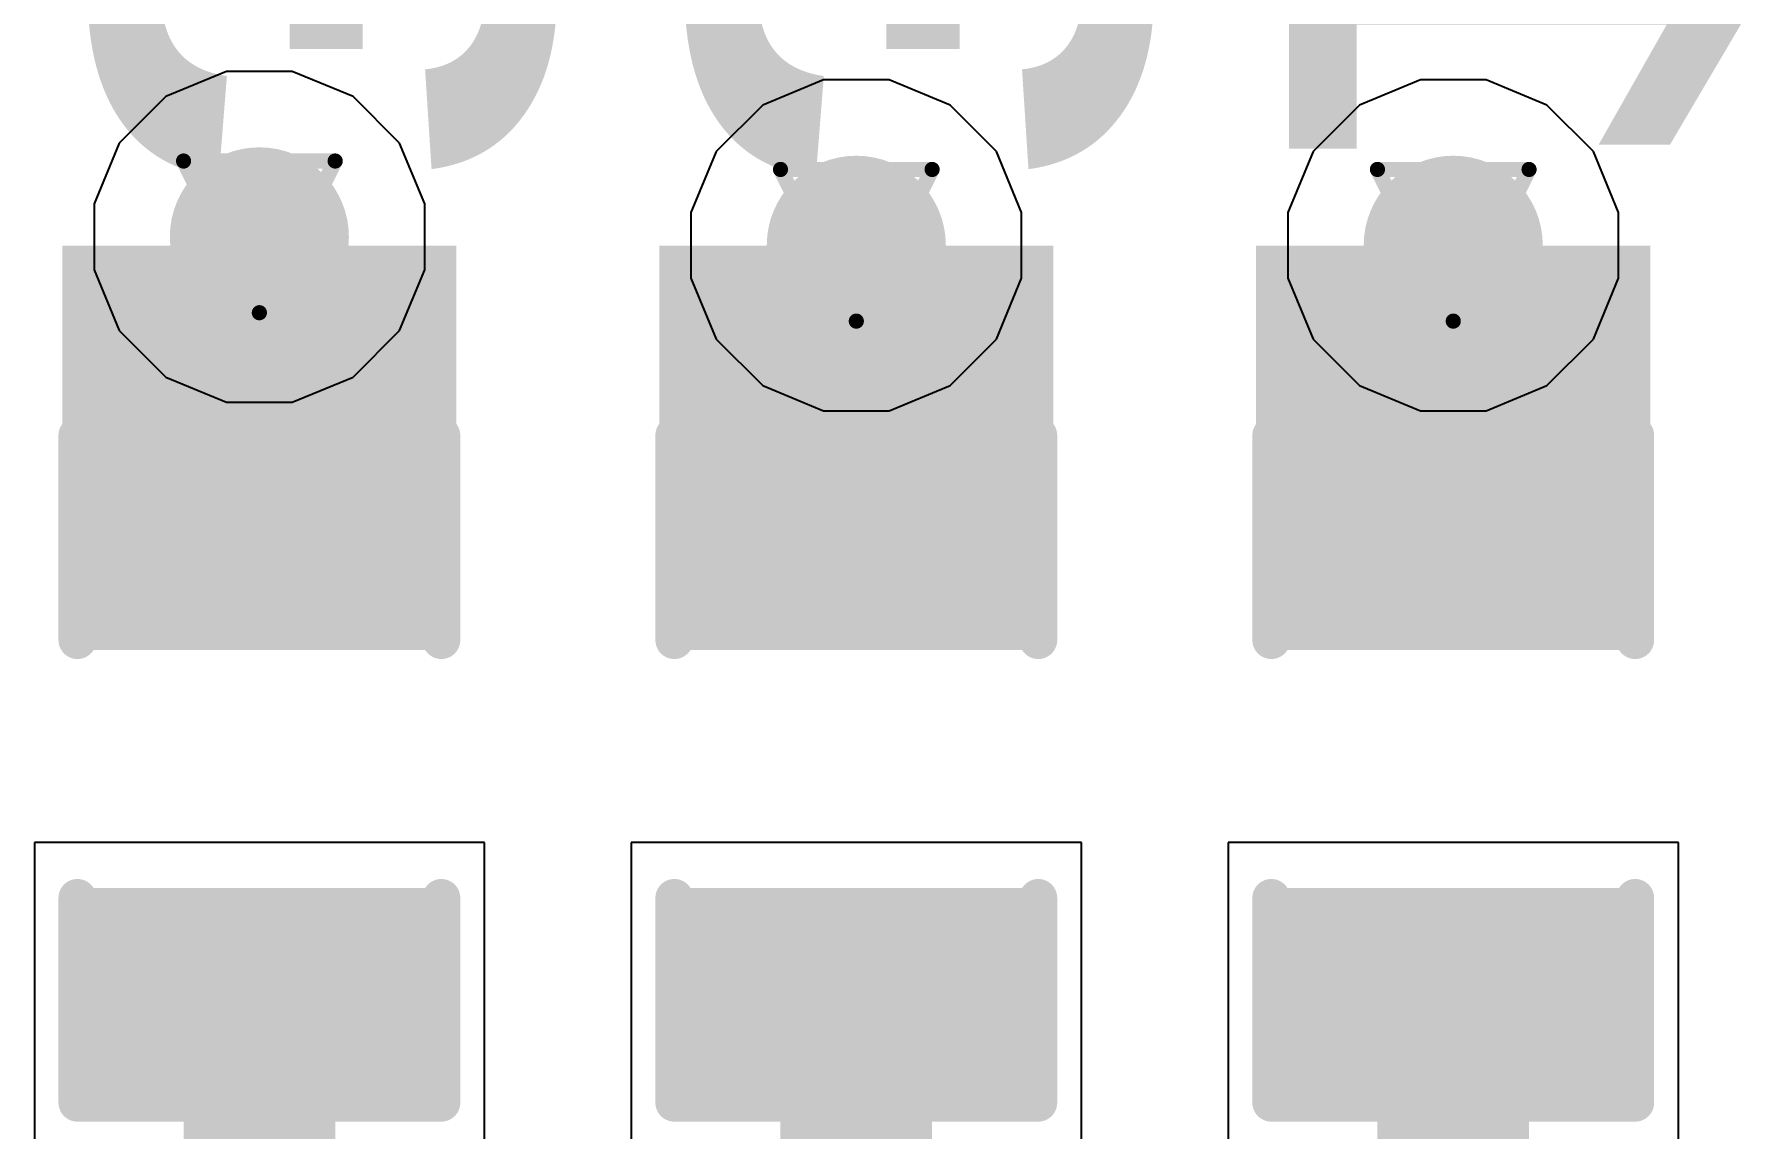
# Model space of a CAD drawing. Header units: inches. Extents: x 0 to 12.2, y 0 to 7.
# Drawn here: x 1.112 to 1.3384, y 3.2006 to 3.3449 of the extents above; entities that cross this region are included whole.
import ezdxf

# ---------------------------------------------------------------- set-up
doc = ezdxf.new("R2010")
doc.units = ezdxf.units.IN
doc.header["$MEASUREMENT"] = 0
for name, color, linetype in [('Bottom Layer', 5, 'Continuous'), ('Bottom Overlay', 54, 'Continuous'), ('Bottom Paste', 16, 'Continuous'), ('Bottom Solder', 6, 'Continuous'), ('Drill Drawing', 1, 'Continuous'), ('Layer 1', 16, 'Continuous'), ('Layer 2', 76, 'Continuous'), ('Top Layer', 1, 'Continuous'), ('Via Holes', 16, 'Continuous')]:
    doc.layers.add(name, color=color, linetype=linetype)
doc.styles.add('Arial Black_Bold', font='', dxfattribs={"height": 0.2})
doc.styles.get('Arial Black_Bold').set_extended_font_data('Arial Black', bold=True)

# ---------------------------------------------------------------- blocks, each defined once
blk = doc.blocks.new('LED_0603_B_178')
at = {"layer": 'Bottom Layer'}
for points in [[(-0.03937, 0.01969), (-0.01969, 0.01969), (-0.01969, -0.01969), (-0.03937, -0.01969)], [(0.01969, 0.01969), (0.03937, 0.01969), (0.03937, -0.01969), (0.01969, -0.01969)]]:
    blk.add_hatch(color=5, dxfattribs=at).paths.add_polyline_path(points)
at = {"layer": 'Bottom Overlay'}
blk.add_hatch(color=54, dxfattribs=at).paths.add_polyline_path([(0.044, -0.026), (0.069, -0.026), (0.069, 0.026), (0.044, 0.026)])
at = {"layer": 'Bottom Paste'}
for points in [[(-0.03937, 0.01969), (-0.01969, 0.01969), (-0.01969, -0.01969), (-0.03937, -0.01969)], [(0.01969, 0.01969), (0.03937, 0.01969), (0.03937, -0.01969), (0.01969, -0.01969)]]:
    blk.add_hatch(color=16, dxfattribs=at).paths.add_polyline_path(points)
at = {"layer": 'Bottom Solder'}
for points in [[(-0.04337, 0.02369), (-0.01569, 0.02369), (-0.01569, -0.02369), (-0.04337, -0.02369)], [(0.01569, 0.02369), (0.04337, 0.02369), (0.04337, -0.02369), (0.01569, -0.02369)]]:
    blk.add_hatch(color=6, dxfattribs=at).paths.add_polyline_path(points)
at = {"layer": 'Bottom Overlay'}
for points in [[(-0.044, 0.024, 0.005, 0.005, 0), (-0.044, -0.024, 0.005, 0.005, 0)], [(-0.044, 0.024, 0.005, 0.005, 0), (-0.017, 0.024, 0.005, 0.005, 0)], [(0.017, 0.024, 0.005, 0.005, 0), (0.044, 0.024, 0.005, 0.005, 0)], [(0.044, 0.024, 0.005, 0.005, 0), (0.044, -0.024, 0.005, 0.005, 0)], [(-0.044, -0.024, 0.005, 0.005, 0), (-0.017, -0.024, 0.005, 0.005, 0)], [(0.017, -0.024, 0.005, 0.005, 0), (0.044, -0.024, 0.005, 0.005, 0)]]:
    blk.add_lwpolyline(points, format="xyseb", dxfattribs=at)
for points in [[(-0.04525, 0.024, 0.0025, 0.0025, 1), (-0.04275, 0.024, 0.0025, 0.0025, 1)], [(-0.04525, 0.024, 0.0025, 0.0025, 1), (-0.04275, 0.024, 0.0025, 0.0025, 1)], [(-0.01825, 0.024, 0.0025, 0.0025, 1), (-0.01575, 0.024, 0.0025, 0.0025, 1)], [(0.01575, 0.024, 0.0025, 0.0025, 1), (0.01825, 0.024, 0.0025, 0.0025, 1)], [(0.04275, 0.024, 0.0025, 0.0025, 1), (0.04525, 0.024, 0.0025, 0.0025, 1)], [(0.04275, 0.024, 0.0025, 0.0025, 1), (0.04525, 0.024, 0.0025, 0.0025, 1)], [(-0.04525, -0.024, 0.0025, 0.0025, 1), (-0.04275, -0.024, 0.0025, 0.0025, 1)], [(-0.04525, -0.024, 0.0025, 0.0025, 1), (-0.04275, -0.024, 0.0025, 0.0025, 1)], [(-0.01825, -0.024, 0.0025, 0.0025, 1), (-0.01575, -0.024, 0.0025, 0.0025, 1)], [(0.01575, -0.024, 0.0025, 0.0025, 1), (0.01825, -0.024, 0.0025, 0.0025, 1)], [(0.04275, -0.024, 0.0025, 0.0025, 1), (0.04525, -0.024, 0.0025, 0.0025, 1)], [(0.04275, -0.024, 0.0025, 0.0025, 1), (0.04525, -0.024, 0.0025, 0.0025, 1)]]:
    blk.add_lwpolyline(points, format="xyseb", close=True, dxfattribs=at)
blk = doc.blocks.new('LED_0603_B_179')
at = {"layer": 'Bottom Layer'}
for points in [[(-0.03937, 0.01969), (-0.01969, 0.01969), (-0.01969, -0.01969), (-0.03937, -0.01969)], [(0.01969, 0.01969), (0.03937, 0.01969), (0.03937, -0.01969), (0.01969, -0.01969)]]:
    blk.add_hatch(color=5, dxfattribs=at).paths.add_polyline_path(points)
at = {"layer": 'Bottom Overlay'}
blk.add_hatch(color=54, dxfattribs=at).paths.add_polyline_path([(0.044, -0.026), (0.069, -0.026), (0.069, 0.026), (0.044, 0.026)])
at = {"layer": 'Bottom Paste'}
for points in [[(-0.03937, 0.01969), (-0.01969, 0.01969), (-0.01969, -0.01969), (-0.03937, -0.01969)], [(0.01969, 0.01969), (0.03937, 0.01969), (0.03937, -0.01969), (0.01969, -0.01969)]]:
    blk.add_hatch(color=16, dxfattribs=at).paths.add_polyline_path(points)
at = {"layer": 'Bottom Solder'}
for points in [[(-0.04337, 0.02369), (-0.01569, 0.02369), (-0.01569, -0.02369), (-0.04337, -0.02369)], [(0.01569, 0.02369), (0.04337, 0.02369), (0.04337, -0.02369), (0.01569, -0.02369)]]:
    blk.add_hatch(color=6, dxfattribs=at).paths.add_polyline_path(points)
at = {"layer": 'Bottom Overlay'}
for points in [[(-0.044, 0.024, 0.005, 0.005, 0), (-0.044, -0.024, 0.005, 0.005, 0)], [(-0.044, 0.024, 0.005, 0.005, 0), (-0.017, 0.024, 0.005, 0.005, 0)], [(0.017, 0.024, 0.005, 0.005, 0), (0.044, 0.024, 0.005, 0.005, 0)], [(0.044, 0.024, 0.005, 0.005, 0), (0.044, -0.024, 0.005, 0.005, 0)], [(-0.044, -0.024, 0.005, 0.005, 0), (-0.017, -0.024, 0.005, 0.005, 0)], [(0.017, -0.024, 0.005, 0.005, 0), (0.044, -0.024, 0.005, 0.005, 0)]]:
    blk.add_lwpolyline(points, format="xyseb", dxfattribs=at)
for points in [[(-0.04525, 0.024, 0.0025, 0.0025, 1), (-0.04275, 0.024, 0.0025, 0.0025, 1)], [(-0.04525, 0.024, 0.0025, 0.0025, 1), (-0.04275, 0.024, 0.0025, 0.0025, 1)], [(-0.01825, 0.024, 0.0025, 0.0025, 1), (-0.01575, 0.024, 0.0025, 0.0025, 1)], [(0.01575, 0.024, 0.0025, 0.0025, 1), (0.01825, 0.024, 0.0025, 0.0025, 1)], [(0.04275, 0.024, 0.0025, 0.0025, 1), (0.04525, 0.024, 0.0025, 0.0025, 1)], [(0.04275, 0.024, 0.0025, 0.0025, 1), (0.04525, 0.024, 0.0025, 0.0025, 1)], [(-0.04525, -0.024, 0.0025, 0.0025, 1), (-0.04275, -0.024, 0.0025, 0.0025, 1)], [(-0.04525, -0.024, 0.0025, 0.0025, 1), (-0.04275, -0.024, 0.0025, 0.0025, 1)], [(-0.01825, -0.024, 0.0025, 0.0025, 1), (-0.01575, -0.024, 0.0025, 0.0025, 1)], [(0.01575, -0.024, 0.0025, 0.0025, 1), (0.01825, -0.024, 0.0025, 0.0025, 1)], [(0.04275, -0.024, 0.0025, 0.0025, 1), (0.04525, -0.024, 0.0025, 0.0025, 1)], [(0.04275, -0.024, 0.0025, 0.0025, 1), (0.04525, -0.024, 0.0025, 0.0025, 1)]]:
    blk.add_lwpolyline(points, format="xyseb", close=True, dxfattribs=at)
blk = doc.blocks.new('LED_0603_B_180')
at = {"layer": 'Bottom Layer'}
for points in [[(-0.03937, 0.01969), (-0.01969, 0.01969), (-0.01969, -0.01969), (-0.03937, -0.01969)], [(0.01969, 0.01969), (0.03937, 0.01969), (0.03937, -0.01969), (0.01969, -0.01969)]]:
    blk.add_hatch(color=5, dxfattribs=at).paths.add_polyline_path(points)
at = {"layer": 'Bottom Overlay'}
blk.add_hatch(color=54, dxfattribs=at).paths.add_polyline_path([(0.044, -0.026), (0.069, -0.026), (0.069, 0.026), (0.044, 0.026)])
at = {"layer": 'Bottom Paste'}
for points in [[(-0.03937, 0.01969), (-0.01969, 0.01969), (-0.01969, -0.01969), (-0.03937, -0.01969)], [(0.01969, 0.01969), (0.03937, 0.01969), (0.03937, -0.01969), (0.01969, -0.01969)]]:
    blk.add_hatch(color=16, dxfattribs=at).paths.add_polyline_path(points)
at = {"layer": 'Bottom Solder'}
for points in [[(-0.04337, 0.02369), (-0.01569, 0.02369), (-0.01569, -0.02369), (-0.04337, -0.02369)], [(0.01569, 0.02369), (0.04337, 0.02369), (0.04337, -0.02369), (0.01569, -0.02369)]]:
    blk.add_hatch(color=6, dxfattribs=at).paths.add_polyline_path(points)
at = {"layer": 'Bottom Overlay'}
for points in [[(-0.044, 0.024, 0.005, 0.005, 0), (-0.044, -0.024, 0.005, 0.005, 0)], [(-0.044, 0.024, 0.005, 0.005, 0), (-0.017, 0.024, 0.005, 0.005, 0)], [(0.017, 0.024, 0.005, 0.005, 0), (0.044, 0.024, 0.005, 0.005, 0)], [(0.044, 0.024, 0.005, 0.005, 0), (0.044, -0.024, 0.005, 0.005, 0)], [(-0.044, -0.024, 0.005, 0.005, 0), (-0.017, -0.024, 0.005, 0.005, 0)], [(0.017, -0.024, 0.005, 0.005, 0), (0.044, -0.024, 0.005, 0.005, 0)]]:
    blk.add_lwpolyline(points, format="xyseb", dxfattribs=at)
for points in [[(-0.04525, 0.024, 0.0025, 0.0025, 1), (-0.04275, 0.024, 0.0025, 0.0025, 1)], [(-0.04525, 0.024, 0.0025, 0.0025, 1), (-0.04275, 0.024, 0.0025, 0.0025, 1)], [(-0.01825, 0.024, 0.0025, 0.0025, 1), (-0.01575, 0.024, 0.0025, 0.0025, 1)], [(0.01575, 0.024, 0.0025, 0.0025, 1), (0.01825, 0.024, 0.0025, 0.0025, 1)], [(0.04275, 0.024, 0.0025, 0.0025, 1), (0.04525, 0.024, 0.0025, 0.0025, 1)], [(0.04275, 0.024, 0.0025, 0.0025, 1), (0.04525, 0.024, 0.0025, 0.0025, 1)], [(-0.04525, -0.024, 0.0025, 0.0025, 1), (-0.04275, -0.024, 0.0025, 0.0025, 1)], [(-0.04525, -0.024, 0.0025, 0.0025, 1), (-0.04275, -0.024, 0.0025, 0.0025, 1)], [(-0.01825, -0.024, 0.0025, 0.0025, 1), (-0.01575, -0.024, 0.0025, 0.0025, 1)], [(0.01575, -0.024, 0.0025, 0.0025, 1), (0.01825, -0.024, 0.0025, 0.0025, 1)], [(0.04275, -0.024, 0.0025, 0.0025, 1), (0.04525, -0.024, 0.0025, 0.0025, 1)], [(0.04275, -0.024, 0.0025, 0.0025, 1), (0.04525, -0.024, 0.0025, 0.0025, 1)]]:
    blk.add_lwpolyline(points, format="xyseb", close=True, dxfattribs=at)

msp = doc.modelspace()

# ---------------------------------------------------------------- hatches: boundary and pattern name
at = {"layer": 'Bottom Layer'}
h = msp.add_hatch(color=5, dxfattribs=at)
edge = h.paths.add_edge_path()
edge.add_arc((1.14173, 3.3182), 0.01181, 0, 360)
h = msp.add_hatch(color=5, dxfattribs=at)
edge = h.paths.add_edge_path()
edge.add_arc((1.22047, 3.31709), 0.01181, 0, 360)
h = msp.add_hatch(color=5, dxfattribs=at)
edge = h.paths.add_edge_path()
edge.add_arc((1.29921, 3.31709), 0.01181, 0, 360)
at = {"layer": 'Layer 1'}
h = msp.add_hatch(color=16, dxfattribs=at)
edge = h.paths.add_edge_path()
edge.add_arc((1.14173, 3.3182), 0.01181, 0, 360)
h = msp.add_hatch(color=16, dxfattribs=at)
edge = h.paths.add_edge_path()
edge.add_arc((1.22047, 3.31709), 0.01181, 0, 360)
h = msp.add_hatch(color=16, dxfattribs=at)
edge = h.paths.add_edge_path()
edge.add_arc((1.29921, 3.31709), 0.01181, 0, 360)
at = {"layer": 'Layer 2'}
h = msp.add_hatch(color=76, dxfattribs=at)
edge = h.paths.add_edge_path()
edge.add_arc((1.14173, 3.3182), 0.01181, 0, 360)
h = msp.add_hatch(color=76, dxfattribs=at)
edge = h.paths.add_edge_path()
edge.add_arc((1.22047, 3.31709), 0.01181, 0, 360)
h = msp.add_hatch(color=76, dxfattribs=at)
edge = h.paths.add_edge_path()
edge.add_arc((1.29921, 3.31709), 0.01181, 0, 360)
at = {"layer": 'Top Layer'}
h = msp.add_hatch(color=1, dxfattribs=at)
edge = h.paths.add_edge_path()
edge.add_arc((1.14173, 3.3182), 0.01181, 0, 360)
h = msp.add_hatch(color=1, dxfattribs=at)
edge = h.paths.add_edge_path()
edge.add_arc((1.22047, 3.31709), 0.01181, 0, 360)
h = msp.add_hatch(color=1, dxfattribs=at)
edge = h.paths.add_edge_path()
edge.add_arc((1.29921, 3.31709), 0.01181, 0, 360)
at = {"layer": 'Via Holes'}
h = msp.add_hatch(color=7, dxfattribs=at)
edge = h.paths.add_edge_path()
edge.add_arc((1.14173, 3.3182), 0.00591, 0, 360)
h = msp.add_hatch(color=7, dxfattribs=at)
edge = h.paths.add_edge_path()
edge.add_arc((1.22047, 3.31709), 0.00591, 0, 360)
h = msp.add_hatch(color=7, dxfattribs=at)
edge = h.paths.add_edge_path()
edge.add_arc((1.29921, 3.31709), 0.00591, 0, 360)

# ---------------------------------------------------------------- linework, layer by layer
at = {"layer": 'Bottom Layer'}
for p, q in [((1.17142, 3.23835), (1.11205, 3.23835)), ((1.11205, 3.23835), (1.11205, 3.19866)), ((1.17142, 3.19866), (1.17142, 3.23835)), ((1.25016, 3.23835), (1.19079, 3.23835)), ((1.19079, 3.23835), (1.19079, 3.19866)), ((1.25016, 3.19866), (1.25016, 3.23835)), ((1.3289, 3.23835), (1.26953, 3.23835)), ((1.26953, 3.23835), (1.26953, 3.19866)), ((1.3289, 3.19866), (1.3289, 3.23835))]:
    msp.add_line(p, q, dxfattribs=at)
for points in [[(1.14173, 3.27867, 0.02, 0.02, 0), (1.14173, 3.3182, 0.02, 0.02, 0)], [(1.22047, 3.27756, 0.02, 0.02, 0), (1.22047, 3.31709, 0.02, 0.02, 0)], [(1.29921, 3.27756, 0.02, 0.02, 0), (1.29921, 3.31709, 0.02, 0.02, 0)], [(1.14173, 3.17787, 0.02, 0.02, 0), (1.14173, 3.21739, 0.02, 0.02, 0)], [(1.22047, 3.17787, 0.02, 0.02, 0), (1.22047, 3.21739, 0.02, 0.02, 0)], [(1.29921, 3.17787, 0.02, 0.02, 0), (1.29921, 3.21739, 0.02, 0.02, 0)]]:
    msp.add_lwpolyline(points, format="xyseb", dxfattribs=at)
for points in [[(1.13673, 3.3182, 0.01, 0.01, 1), (1.14673, 3.3182, 0.01, 0.01, 1)], [(1.21547, 3.31709, 0.01, 0.01, 1), (1.22547, 3.31709, 0.01, 0.01, 1)], [(1.29421, 3.31709, 0.01, 0.01, 1), (1.30421, 3.31709, 0.01, 0.01, 1)], [(1.13673, 3.27867, 0.01, 0.01, 1), (1.14673, 3.27867, 0.01, 0.01, 1)], [(1.21547, 3.27756, 0.01, 0.01, 1), (1.22547, 3.27756, 0.01, 0.01, 1)], [(1.29421, 3.27756, 0.01, 0.01, 1), (1.30421, 3.27756, 0.01, 0.01, 1)], [(1.13673, 3.21739, 0.01, 0.01, 1), (1.14673, 3.21739, 0.01, 0.01, 1)], [(1.21547, 3.21739, 0.01, 0.01, 1), (1.22547, 3.21739, 0.01, 0.01, 1)], [(1.29421, 3.21739, 0.01, 0.01, 1), (1.30421, 3.21739, 0.01, 0.01, 1)]]:
    msp.add_lwpolyline(points, format="xyseb", close=True, dxfattribs=at)
at = {"layer": 'Drill Drawing'}
for points in [[(1.13173, 3.3282, 0.002, 0.002, 0), (1.15173, 3.3282, 0.002, 0.002, 0)], [(1.13173, 3.3282, 0.002, 0.002, 0), (1.14173, 3.3082, 0.002, 0.002, 0)], [(1.14173, 3.3082, 0.002, 0.002, 0), (1.15173, 3.3282, 0.002, 0.002, 0)], [(1.21047, 3.32709, 0.002, 0.002, 0), (1.23047, 3.32709, 0.002, 0.002, 0)], [(1.21047, 3.32709, 0.002, 0.002, 0), (1.22047, 3.30709, 0.002, 0.002, 0)], [(1.22047, 3.30709, 0.002, 0.002, 0), (1.23047, 3.32709, 0.002, 0.002, 0)], [(1.28921, 3.32709, 0.002, 0.002, 0), (1.30921, 3.32709, 0.002, 0.002, 0)], [(1.28921, 3.32709, 0.002, 0.002, 0), (1.29921, 3.30709, 0.002, 0.002, 0)], [(1.29921, 3.30709, 0.002, 0.002, 0), (1.30921, 3.32709, 0.002, 0.002, 0)]]:
    msp.add_lwpolyline(points, format="xyseb", dxfattribs=at)
for points in [[(1.13123, 3.3282, 0.001, 0.001, 1), (1.13223, 3.3282, 0.001, 0.001, 1)], [(1.13123, 3.3282, 0.001, 0.001, 1), (1.13223, 3.3282, 0.001, 0.001, 1)], [(1.15123, 3.3282, 0.001, 0.001, 1), (1.15223, 3.3282, 0.001, 0.001, 1)], [(1.15123, 3.3282, 0.001, 0.001, 1), (1.15223, 3.3282, 0.001, 0.001, 1)], [(1.20997, 3.32709, 0.001, 0.001, 1), (1.21097, 3.32709, 0.001, 0.001, 1)], [(1.20997, 3.32709, 0.001, 0.001, 1), (1.21097, 3.32709, 0.001, 0.001, 1)], [(1.22997, 3.32709, 0.001, 0.001, 1), (1.23097, 3.32709, 0.001, 0.001, 1)], [(1.22997, 3.32709, 0.001, 0.001, 1), (1.23097, 3.32709, 0.001, 0.001, 1)], [(1.28871, 3.32709, 0.001, 0.001, 1), (1.28971, 3.32709, 0.001, 0.001, 1)], [(1.28871, 3.32709, 0.001, 0.001, 1), (1.28971, 3.32709, 0.001, 0.001, 1)], [(1.30871, 3.32709, 0.001, 0.001, 1), (1.30971, 3.32709, 0.001, 0.001, 1)], [(1.30871, 3.32709, 0.001, 0.001, 1), (1.30971, 3.32709, 0.001, 0.001, 1)], [(1.14123, 3.3082, 0.001, 0.001, 1), (1.14223, 3.3082, 0.001, 0.001, 1)], [(1.14123, 3.3082, 0.001, 0.001, 1), (1.14223, 3.3082, 0.001, 0.001, 1)], [(1.21997, 3.30709, 0.001, 0.001, 1), (1.22097, 3.30709, 0.001, 0.001, 1)], [(1.21997, 3.30709, 0.001, 0.001, 1), (1.22097, 3.30709, 0.001, 0.001, 1)], [(1.29871, 3.30709, 0.001, 0.001, 1), (1.29971, 3.30709, 0.001, 0.001, 1)], [(1.29871, 3.30709, 0.001, 0.001, 1), (1.29971, 3.30709, 0.001, 0.001, 1)]]:
    msp.add_lwpolyline(points, format="xyseb", close=True, dxfattribs=at)
at = {"layer": 'Layer 2'}
for p, q in [((1.13739, 3.34001), (1.12938, 3.33669)), ((1.14607, 3.34001), (1.13739, 3.34001)), ((1.15409, 3.33669), (1.14607, 3.34001)), ((1.21613, 3.3389), (1.20812, 3.33558)), ((1.22481, 3.3389), (1.21613, 3.3389)), ((1.23283, 3.33558), (1.22481, 3.3389)), ((1.29487, 3.3389), (1.28686, 3.33558)), ((1.30355, 3.3389), (1.29487, 3.3389)), ((1.31157, 3.33558), (1.30355, 3.3389)), ((1.12938, 3.33669), (1.12324, 3.33055)), ((1.16022, 3.33055), (1.15409, 3.33669)), ((1.20812, 3.33558), (1.20198, 3.32944)), ((1.23896, 3.32944), (1.23283, 3.33558)), ((1.28686, 3.33558), (1.28072, 3.32944)), ((1.3177, 3.32944), (1.31157, 3.33558)), ((1.12324, 3.33055), (1.11992, 3.32254)), ((1.16354, 3.32254), (1.16022, 3.33055)), ((1.20198, 3.32944), (1.19866, 3.32142)), ((1.24228, 3.32142), (1.23896, 3.32944)), ((1.28072, 3.32944), (1.2774, 3.32142)), ((1.32102, 3.32142), (1.3177, 3.32944)), ((1.11992, 3.32254), (1.11992, 3.31386)), ((1.16354, 3.31386), (1.16354, 3.32254)), ((1.19866, 3.32142), (1.19866, 3.31275)), ((1.24228, 3.31275), (1.24228, 3.32142)), ((1.2774, 3.32142), (1.2774, 3.31275)), ((1.32102, 3.31275), (1.32102, 3.32142)), ((1.11992, 3.31386), (1.12324, 3.30584)), ((1.16022, 3.30584), (1.16354, 3.31386)), ((1.19866, 3.31275), (1.20198, 3.30473)), ((1.23896, 3.30473), (1.24228, 3.31275)), ((1.2774, 3.31275), (1.28072, 3.30473)), ((1.3177, 3.30473), (1.32102, 3.31275)), ((1.12324, 3.30584), (1.12938, 3.29971)), ((1.15409, 3.29971), (1.16022, 3.30584)), ((1.20198, 3.30473), (1.20812, 3.2986)), ((1.23283, 3.2986), (1.23896, 3.30473)), ((1.28072, 3.30473), (1.28686, 3.2986)), ((1.31157, 3.2986), (1.3177, 3.30473)), ((1.12938, 3.29971), (1.13739, 3.29639)), ((1.14607, 3.29639), (1.15409, 3.29971)), ((1.20812, 3.2986), (1.21613, 3.29528)), ((1.22481, 3.29528), (1.23283, 3.2986)), ((1.28686, 3.2986), (1.29487, 3.29528)), ((1.30355, 3.29528), (1.31157, 3.2986)), ((1.13739, 3.29639), (1.14607, 3.29639)), ((1.21613, 3.29528), (1.22481, 3.29528)), ((1.29487, 3.29528), (1.30355, 3.29528))]:
    msp.add_line(p, q, dxfattribs=at)

# ---------------------------------------------------------------- block references
at = {"rotation": 90}
for name, p in [('LED_0603_B_180', (1.14173, 3.24803)), ('LED_0603_B_179', (1.22047, 3.24803)), ('LED_0603_B_178', (1.29921, 3.24803))]:
    msp.add_blockref(name, p, dxfattribs=at)

# ---------------------------------------------------------------- texts
at = {"layer": 'Bottom Overlay', "style": 'Arial Black_Bold', "text_generation_flag": 2}
for s, p in [('3V8', (1.12007, 3.3238)), ('1V8', (1.27755, 3.3238)), ('3V0', (1.19881, 3.3238))]:
    msp.add_text(s, height=0.06, rotation=270, dxfattribs=at).set_placement(p)

doc.saveas('drawing.dxf')
